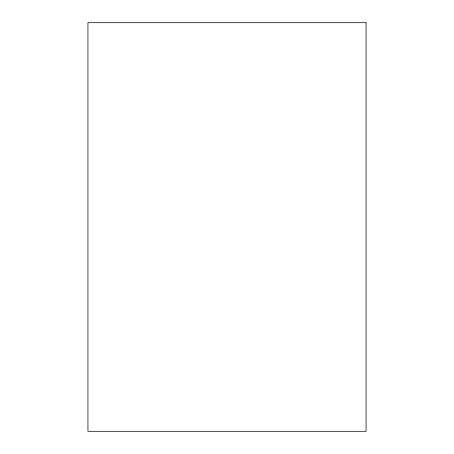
<?xml version="1.0" encoding="UTF-8"?>
<svg xmlns="http://www.w3.org/2000/svg" width="454" height="454" viewBox="0 0 454 454"><rect width="100%" height="100%" fill="white"/><g stroke="black" fill="none" stroke-linecap="round" stroke-linejoin="round"><path stroke-width="0.68" d="M366.06 22.7L87.94 22.7L87.94 431.3L366.06 431.3L366.06 22.7"/></g></svg>
